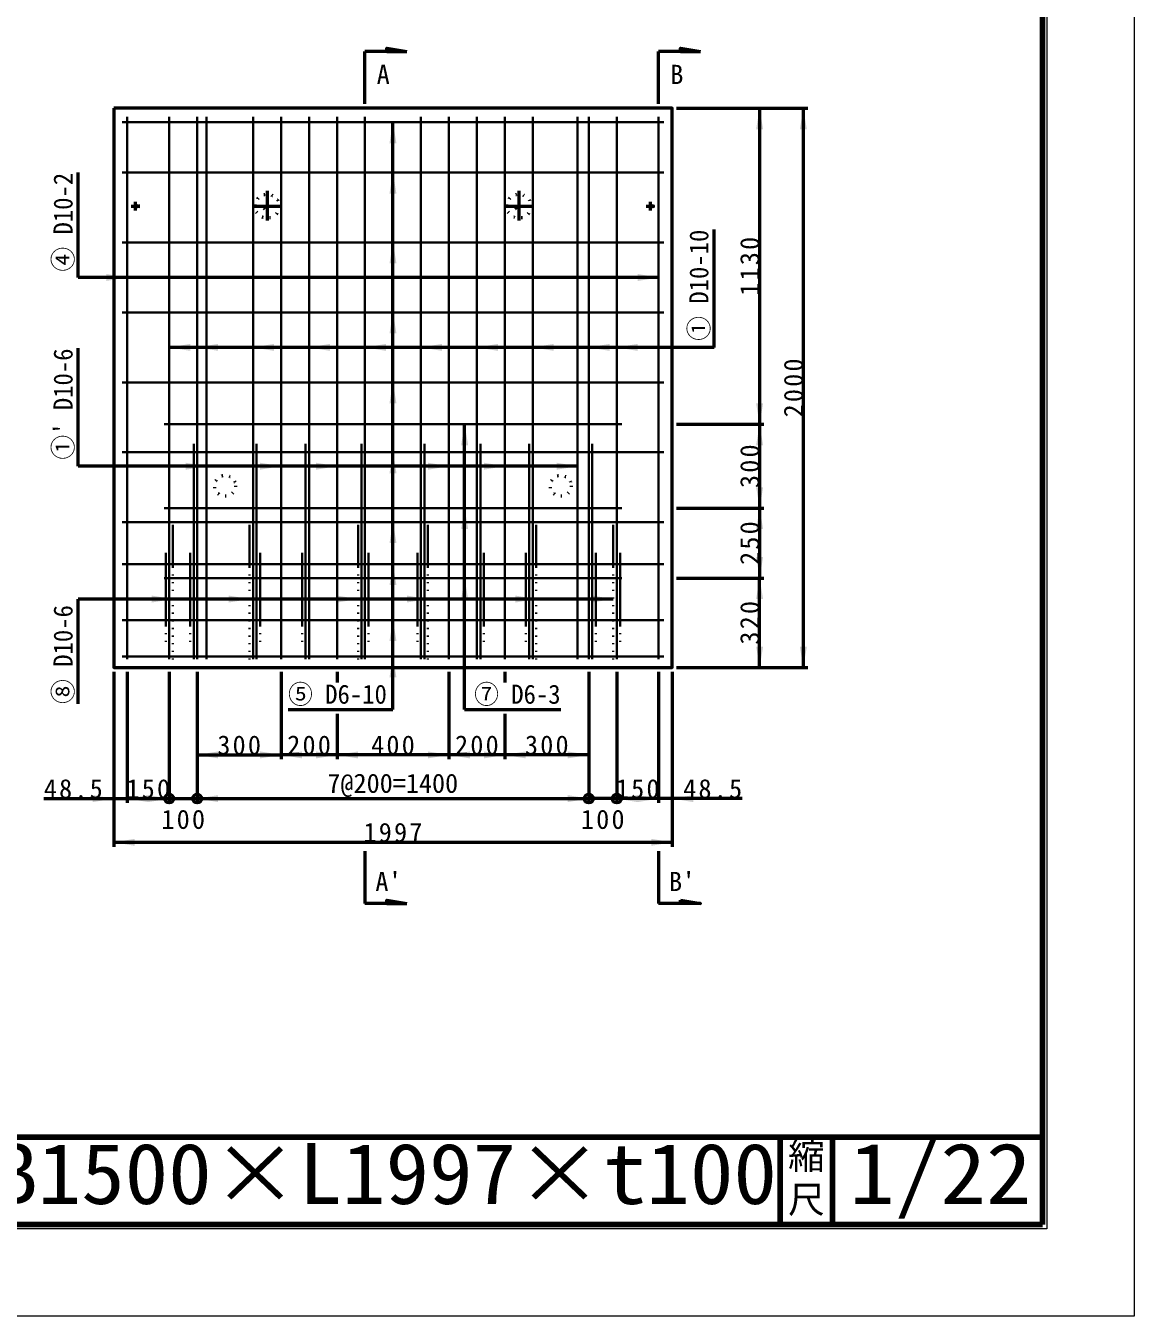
# Model space of a CAD drawing. Units: millimetres, scale not verified. Extents: x -2102 to 2102, y -1485 to 1485.
# Drawn here: x 834 to 2102, y -1485 to -8 of the extents above; entities that cross this region are included whole.
import ezdxf
from ezdxf.enums import TextEntityAlignment as Align

# ---------------------------------------------------------------- set-up
doc = ezdxf.new("R2010")
doc.units = ezdxf.units.MM
doc.header["$LTSCALE"] = 5
doc.linetypes.add('DOTTED', pattern=[1.75, 0.25, -1.5])
doc.linetypes.add('LONG_DASHED_DOTTED', pattern=[15.25, 12, -1.5, 0.25, -1.5])
doc.layers.add('0-0_V-nasSTD', color=7, linetype='Continuous', lineweight=50)
doc.layers.add('0-1_0', color=7, linetype='Continuous', lineweight=100)
doc.styles.add('ＭＳ ゴシック', font='')
doc.styles.get('ＭＳ ゴシック').set_extended_font_data('MS Gothic')

msp = doc.modelspace()

# ---------------------------------------------------------------- linework, layer by layer
at = {"layer": '0-0_V-nasSTD'}
for p, q in [((1222.423, -97.666), (1222.423, -37.666)), ((1247.423, -37.666), (1222.423, -37.666)), ((1247.423, -37.666), (1270.463, -37.666)), ((1558.423, -97.666), (1558.423, -37.666)), ((1583.423, -37.666), (1558.423, -37.666)), ((1583.423, -37.666), (1606.463, -37.666)), ((1578.943, -102.666), (1728.943, -102.666)), ((1673.943, -102.666), (1673.943, -464.266)), ((1723.943, -102.666), (1723.943, -742.666)), ((1254.423, -790.666), (1254.423, -118.666)), ((894.423, -296.266), (894.423, -176.266)), ((1621.943, -376.266), (1621.943, -241.266)), ((1558.423, -296.266), (894.423, -296.266)), ((894.423, -512.266), (894.423, -377.266)), ((1621.943, -376.266), (998.423, -376.266)), ((1336.423, -790.666), (1336.423, -464.266)), ((1578.943, -464.266), (1678.943, -464.266)), ((1673.943, -464.266), (1673.943, -560.266)), ((1465.623, -512.266), (894.423, -512.266)), ((1578.943, -560.266), (1678.943, -560.266)), ((1673.943, -560.266), (1673.943, -640.266)), ((1578.943, -640.266), (1678.943, -640.266)), ((1673.943, -742.666), (1673.943, -640.266)), ((894.423, -784.266), (894.423, -664.266)), ((1506.423, -664.266), (894.423, -664.266)), ((934.903, -747.666), (934.903, -947.666)), ((950.423, -747.666), (950.423, -897.666)), ((998.423, -747.666), (998.423, -897.666)), ((1030.423, -747.666), (1030.423, -897.666)), ((1126.423, -747.666), (1126.423, -847.666)), ((1190.423, -747.666), (1190.423, -759.666)), ((1318.423, -747.666), (1318.423, -847.666)), ((1382.423, -747.666), (1382.423, -759.666)), ((1478.423, -747.666), (1478.423, -897.666)), ((1510.423, -747.666), (1510.423, -897.666)), ((1558.423, -747.666), (1558.423, -897.666)), ((1573.943, -747.666), (1573.943, -947.666)), ((1578.943, -742.666), (1728.943, -742.666)), ((1134.423, -790.666), (1254.423, -790.666)), ((1190.423, -795.666), (1190.423, -847.666)), ((1336.423, -790.666), (1446.423, -790.666)), ((1382.423, -795.666), (1382.423, -847.666)), ((1030.423, -842.666), (1126.423, -842.666)), ((1190.423, -842.666), (1126.423, -842.666)), ((1318.423, -842.666), (1190.423, -842.666)), ((1382.423, -842.666), (1318.423, -842.666)), ((1478.423, -842.666), (1382.423, -842.666)), ((854.903, -892.666), (934.903, -892.666)), ((998.423, -892.666), (1030.423, -892.666)), ((1030.423, -892.666), (1478.423, -892.666)), ((1510.423, -892.666), (1478.423, -892.666)), ((1653.943, -892.666), (1573.943, -892.666)), ((934.903, -942.666), (1573.943, -942.666)), ((1222.423, -952.666), (1222.423, -1012.666)), ((1558.423, -952.666), (1558.423, -1012.666)), ((1247.423, -1012.666), (1222.423, -1012.666)), ((1247.423, -1012.666), (1270.463, -1012.666)), ((1583.423, -1012.666), (1558.423, -1012.666)), ((1583.423, -1012.666), (1583.423, -1008.826))]:
    msp.add_line(p, q, dxfattribs=at)
at = {"layer": '0-0_V-nasSTD', "lineweight": 35}
for p, q in [((950.423, -112.266), (950.423, -733.066)), ((998.423, -112.266), (998.423, -733.066)), ((1030.423, -112.266), (1030.423, -733.066)), ((1041.251, -112.266), (1041.251, -733.066)), ((1094.423, -112.266), (1094.423, -733.066)), ((1126.423, -112.266), (1126.423, -733.066)), ((1158.423, -112.266), (1158.423, -733.066)), ((1190.423, -112.266), (1190.423, -733.066)), ((1222.423, -112.266), (1222.423, -733.066)), ((1286.423, -112.266), (1286.423, -733.066)), ((1318.423, -112.266), (1318.423, -733.066)), ((1350.423, -112.266), (1350.423, -733.066)), ((1382.423, -112.266), (1382.423, -733.066)), ((1414.423, -112.266), (1414.423, -733.066)), ((1465.623, -112.266), (1465.623, -733.066)), ((1478.423, -112.266), (1478.423, -733.066)), ((1510.423, -112.266), (1510.423, -733.066)), ((1558.423, -112.266), (1558.423, -733.066)), ((944.503, -118.666), (1564.343, -118.666)), ((944.503, -176.266), (1564.343, -176.266)), ((944.503, -256.266), (1564.343, -256.266)), ((944.503, -336.266), (1564.343, -336.266)), ((944.503, -416.266), (1564.343, -416.266)), ((992.503, -464.266), (1516.343, -464.266)), ((1026.423, -486.666), (1026.423, -733.066)), ((1098.423, -486.666), (1098.423, -733.066)), ((1154.423, -486.666), (1154.423, -733.066)), ((1218.423, -486.666), (1218.423, -733.066)), ((1290.423, -486.666), (1290.423, -733.066)), ((1354.423, -486.666), (1354.423, -733.066)), ((1410.423, -486.666), (1410.423, -733.066)), ((1482.423, -486.666), (1482.423, -733.066)), ((944.503, -496.266), (1564.343, -496.266)), ((992.503, -560.266), (1516.343, -560.266)), ((944.503, -576.266), (1564.343, -576.266)), ((1002.423, -579.354), (1002.423, -627.354)), ((1090.423, -579.354), (1090.423, -627.354)), ((1214.423, -579.354), (1214.423, -627.354)), ((1294.423, -579.354), (1294.423, -627.354)), ((1418.423, -579.354), (1418.423, -627.354)), ((1506.423, -579.354), (1506.423, -627.354)), ((994.423, -611.54), (994.423, -694.42)), ((1022.423, -611.54), (1022.423, -694.42)), ((1102.423, -611.54), (1102.423, -694.42)), ((1150.423, -611.54), (1150.423, -694.42)), ((1226.423, -611.54), (1226.423, -694.42)), ((1282.423, -611.54), (1282.423, -694.42)), ((1358.423, -611.54), (1358.423, -694.42)), ((1406.423, -611.54), (1406.423, -694.42)), ((1486.423, -611.54), (1486.423, -694.42)), ((1514.423, -611.54), (1514.423, -694.42)), ((944.503, -624.266), (1564.343, -624.266)), ((992.503, -640.266), (1516.343, -640.266)), ((944.503, -688.266), (1564.343, -688.266)), ((944.503, -729.866), (1564.343, -729.866))]:
    msp.add_line(p, q, dxfattribs=at)
at = {"layer": '0-0_V-nasSTD', "linetype": 'LONG_DASHED_DOTTED'}
for p, q in [((1110.423, -197.226), (1110.423, -231.146)), ((1398.423, -197.226), (1398.423, -231.146)), ((955.063, -214.666), (964.663, -214.666)), ((959.863, -219.466), (959.863, -209.866)), ((1093.463, -214.666), (1127.383, -214.666)), ((1381.463, -214.666), (1415.383, -214.666)), ((1544.183, -214.666), (1553.783, -214.666)), ((1548.983, -219.466), (1548.983, -209.866))]:
    msp.add_line(p, q, dxfattribs=at)
at = {"layer": '0-0_V-nasSTD', "linetype": 'DOTTED', "lineweight": 35}
for p, q in [((1002.423, -627.354), (1002.423, -735.626)), ((1090.423, -627.354), (1090.423, -735.626)), ((1214.423, -627.354), (1214.423, -735.626)), ((1294.423, -627.354), (1294.423, -735.626)), ((1418.423, -627.354), (1418.423, -735.626)), ((1506.423, -627.354), (1506.423, -735.626)), ((994.423, -694.42), (994.423, -720.266)), ((1022.423, -694.42), (1022.423, -720.266)), ((1102.423, -694.42), (1102.423, -720.266)), ((1150.423, -694.42), (1150.423, -720.266)), ((1226.423, -694.42), (1226.423, -720.266)), ((1282.423, -694.42), (1282.423, -720.266)), ((1358.423, -694.42), (1358.423, -720.266)), ((1406.423, -694.42), (1406.423, -720.266)), ((1486.423, -694.42), (1486.423, -720.266)), ((1514.423, -694.42), (1514.423, -720.266))]:
    msp.add_line(p, q, dxfattribs=at)
at = {"layer": '0-0_V-nasSTD', "lineweight": 100}
for p, q in [((1697.5, -1280), (1697.5, -1380)), ((1757.5, -1280), (1757.5, -1380)), ((-1997.5, -1380), (1997.5, -1380))]:
    msp.add_line(p, q, dxfattribs=at)
at = {"layer": '0-0_V-nasSTD', "lineweight": 18}
for points in [[(-2102.5, -1485), (-2102.5, 1485), (2102.5, 1485), (2102.5, -1485)], [(-2002.5, -1385), (-2002.5, 1385), (2002.5, 1385), (2002.5, -1385)]]:
    msp.add_lwpolyline(points, close=True, dxfattribs=at)
at = {"layer": '0-0_V-nasSTD', "lineweight": 100}
msp.add_lwpolyline([(1997.5, -1380), (1997.5, 1380), (-1997.5, 1380)], dxfattribs=at)
at = {"layer": '0-0_V-nasSTD'}
for points in [[(1247.423, -37.666), (1247.423, -33.826), (1270.463, -37.666)], [(1583.423, -37.666), (1583.423, -33.826), (1606.463, -37.666)], [(934.903, -892.666), (950.423, -892.666), (998.423, -892.666)], [(1573.943, -892.666), (1558.423, -892.666), (1510.423, -892.666)], [(1247.423, -1012.666), (1247.423, -1008.826), (1270.463, -1012.666)], [(1583.423, -1008.826), (1606.463, -1012.666), (1583.423, -1012.666)]]:
    msp.add_lwpolyline(points, dxfattribs=at)
msp.add_lwpolyline([(934.903, -102.666), (934.903, -742.666), (1573.943, -742.666), (1573.943, -102.666)], close=True, dxfattribs=at)
at = {"layer": '0-0_V-nasSTD', "linetype": 'DOTTED'}
for centre, radius in [((1110.423, -214.666), 13.76), ((1398.423, -214.666), 13.76), ((959.863, -214.666), 3.04), ((959.863, -214.666), 1.92), ((959.863, -214.666), 1.6), ((1110.423, -214.666), 4), ((1398.423, -214.666), 4), ((1548.983, -214.666), 3.04), ((1548.983, -214.666), 1.92), ((1548.983, -214.666), 1.6), ((1062.423, -534.666), 12), ((1446.423, -534.666), 12)]:
    msp.add_circle(centre, radius, dxfattribs=at)
at = {"layer": '0-0_V-nasSTD'}
for centre in [(998.423, -892.666), (1030.423, -892.666), (1478.423, -892.666), (1510.423, -892.666)]:
    msp.add_circle(centre, 5, dxfattribs=at)
for points in [[(1669.943, -126.666), (1673.943, -126.666), (1673.943, -102.666)], [(1673.943, -126.666), (1673.943, -102.666), (1677.943, -126.666)], [(1719.943, -126.666), (1723.943, -126.666), (1723.943, -102.666)], [(1723.943, -126.666), (1723.943, -102.666), (1727.943, -126.666)], [(1250.423, -142.666), (1254.423, -142.666), (1254.423, -118.666)], [(1254.423, -142.666), (1254.423, -118.666), (1258.423, -142.666)], [(1250.423, -200.266), (1254.423, -200.266), (1254.423, -176.266)], [(1254.423, -200.266), (1254.423, -176.266), (1258.423, -200.266)], [(1250.423, -280.266), (1254.423, -280.266), (1254.423, -256.266)], [(1254.423, -280.266), (1254.423, -256.266), (1258.423, -280.266)], [(926.423, -296.266), (926.423, -292.266), (950.423, -296.266)], [(1534.423, -296.266), (1534.423, -292.266), (1558.423, -296.266)], [(926.423, -300.266), (926.423, -296.266), (950.423, -296.266)], [(1534.423, -300.266), (1534.423, -296.266), (1558.423, -296.266)], [(1250.423, -360.266), (1254.423, -360.266), (1254.423, -336.266)], [(1254.423, -360.266), (1254.423, -336.266), (1258.423, -360.266)], [(998.423, -376.266), (1022.423, -376.266), (1022.423, -372.266)], [(998.423, -376.266), (1022.423, -380.266), (1022.423, -376.266)], [(1030.423, -376.266), (1054.423, -376.266), (1054.423, -372.266)], [(1030.423, -376.266), (1054.423, -380.266), (1054.423, -376.266)], [(1094.423, -376.266), (1118.423, -376.266), (1118.423, -372.266)], [(1094.423, -376.266), (1118.423, -380.266), (1118.423, -376.266)], [(1158.423, -376.266), (1182.423, -376.266), (1182.423, -372.266)], [(1158.423, -376.266), (1182.423, -380.266), (1182.423, -376.266)], [(1222.423, -376.266), (1246.423, -376.266), (1246.423, -372.266)], [(1222.423, -376.266), (1246.423, -380.266), (1246.423, -376.266)], [(1286.423, -376.266), (1310.423, -376.266), (1310.423, -372.266)], [(1286.423, -376.266), (1310.423, -380.266), (1310.423, -376.266)], [(1350.423, -376.266), (1374.423, -376.266), (1374.423, -372.266)], [(1350.423, -376.266), (1374.423, -380.266), (1374.423, -376.266)], [(1414.423, -376.266), (1438.423, -376.266), (1438.423, -372.266)], [(1414.423, -376.266), (1438.423, -380.266), (1438.423, -376.266)], [(1478.423, -376.266), (1502.423, -376.266), (1502.423, -372.266)], [(1478.423, -376.266), (1502.423, -380.266), (1502.423, -376.266)], [(1510.423, -376.266), (1534.423, -376.266), (1534.423, -372.266)], [(1510.423, -376.266), (1534.423, -380.266), (1534.423, -376.266)], [(1250.423, -440.266), (1254.423, -440.266), (1254.423, -416.266)], [(1254.423, -440.266), (1254.423, -416.266), (1258.423, -440.266)], [(1669.943, -440.266), (1673.943, -464.266), (1673.943, -440.266)], [(1673.943, -464.266), (1673.943, -440.266), (1677.943, -440.266)], [(1332.423, -488.266), (1336.423, -488.266), (1336.423, -464.266)], [(1336.423, -488.266), (1336.423, -464.266), (1340.423, -488.266)], [(1669.943, -488.266), (1673.943, -488.266), (1673.943, -464.266)], [(1673.943, -488.266), (1673.943, -464.266), (1677.943, -488.266)], [(1250.423, -520.266), (1254.423, -520.266), (1254.423, -496.266)], [(1254.423, -520.266), (1254.423, -496.266), (1258.423, -520.266)], [(1017.251, -512.266), (1017.251, -508.266), (1041.251, -512.266)], [(1017.251, -516.266), (1017.251, -512.266), (1041.251, -512.266)], [(1102.423, -512.266), (1102.423, -508.266), (1126.423, -512.266)], [(1102.423, -516.266), (1102.423, -512.266), (1126.423, -512.266)], [(1166.423, -512.266), (1166.423, -508.266), (1190.423, -512.266)], [(1166.423, -516.266), (1166.423, -512.266), (1190.423, -512.266)], [(1294.423, -512.266), (1294.423, -508.266), (1318.423, -512.266)], [(1294.423, -516.266), (1294.423, -512.266), (1318.423, -512.266)], [(1358.423, -512.266), (1358.423, -508.266), (1382.423, -512.266)], [(1358.423, -516.266), (1358.423, -512.266), (1382.423, -512.266)], [(1441.623, -512.266), (1441.623, -508.266), (1465.623, -512.266)], [(1441.623, -516.266), (1441.623, -512.266), (1465.623, -512.266)], [(1669.943, -536.266), (1673.943, -560.266), (1673.943, -536.266)], [(1673.943, -560.266), (1673.943, -536.266), (1677.943, -536.266)], [(1332.423, -584.266), (1336.423, -584.266), (1336.423, -560.266)], [(1336.423, -584.266), (1336.423, -560.266), (1340.423, -584.266)], [(1669.943, -584.266), (1673.943, -584.266), (1673.943, -560.266)], [(1673.943, -584.266), (1673.943, -560.266), (1677.943, -584.266)], [(1250.423, -600.266), (1254.423, -600.266), (1254.423, -576.266)], [(1254.423, -600.266), (1254.423, -576.266), (1258.423, -600.266)], [(1669.943, -616.266), (1673.943, -640.266), (1673.943, -616.266)], [(1673.943, -640.266), (1673.943, -616.266), (1677.943, -616.266)], [(1250.423, -648.266), (1254.423, -648.266), (1254.423, -624.266)], [(1254.423, -648.266), (1254.423, -624.266), (1258.423, -648.266)], [(1332.423, -664.266), (1336.423, -664.266), (1336.423, -640.266)], [(1336.423, -664.266), (1336.423, -640.266), (1340.423, -664.266)], [(1669.943, -664.266), (1673.943, -664.266), (1673.943, -640.266)], [(1673.943, -664.266), (1673.943, -640.266), (1677.943, -664.266)], [(978.423, -664.266), (978.423, -660.266), (1002.423, -664.266)], [(978.423, -668.266), (978.423, -664.266), (1002.423, -664.266)], [(1066.423, -664.266), (1066.423, -660.266), (1090.423, -664.266)], [(1066.423, -668.266), (1066.423, -664.266), (1090.423, -664.266)], [(1190.423, -664.266), (1190.423, -660.266), (1214.423, -664.266)], [(1190.423, -668.266), (1190.423, -664.266), (1214.423, -664.266)], [(1270.423, -664.266), (1270.423, -660.266), (1294.423, -664.266)], [(1270.423, -668.266), (1270.423, -664.266), (1294.423, -664.266)], [(1394.423, -664.266), (1394.423, -660.266), (1418.423, -664.266)], [(1394.423, -668.266), (1394.423, -664.266), (1418.423, -664.266)], [(1482.423, -664.266), (1482.423, -660.266), (1506.423, -664.266)], [(1482.423, -668.266), (1482.423, -664.266), (1506.423, -664.266)], [(1250.423, -712.266), (1254.423, -712.266), (1254.423, -688.266)], [(1254.423, -712.266), (1254.423, -688.266), (1258.423, -712.266)], [(1669.943, -718.666), (1673.943, -742.666), (1673.943, -718.666)], [(1673.943, -742.666), (1673.943, -718.666), (1677.943, -718.666)], [(1719.943, -718.666), (1723.943, -742.666), (1723.943, -718.666)], [(1723.943, -742.666), (1723.943, -718.666), (1727.943, -718.666)], [(1250.423, -753.866), (1254.423, -753.866), (1254.423, -729.866)], [(1254.423, -753.866), (1254.423, -729.866), (1258.423, -753.866)], [(1030.423, -842.666), (1054.423, -842.666), (1054.423, -838.666)], [(1102.423, -842.666), (1102.423, -838.666), (1126.423, -842.666)], [(1126.423, -842.666), (1150.423, -842.666), (1150.423, -838.666)], [(1166.423, -842.666), (1166.423, -838.666), (1190.423, -842.666)], [(1190.423, -842.666), (1214.423, -842.666), (1214.423, -838.666)], [(1294.423, -842.666), (1294.423, -838.666), (1318.423, -842.666)], [(1318.423, -842.666), (1342.423, -842.666), (1342.423, -838.666)], [(1358.423, -842.666), (1358.423, -838.666), (1382.423, -842.666)], [(1382.423, -842.666), (1406.423, -842.666), (1406.423, -838.666)], [(1454.423, -842.666), (1454.423, -838.666), (1478.423, -842.666)], [(1030.423, -842.666), (1054.423, -846.666), (1054.423, -842.666)], [(1102.423, -846.666), (1102.423, -842.666), (1126.423, -842.666)], [(1126.423, -842.666), (1150.423, -846.666), (1150.423, -842.666)], [(1166.423, -846.666), (1166.423, -842.666), (1190.423, -842.666)], [(1190.423, -842.666), (1214.423, -846.666), (1214.423, -842.666)], [(1294.423, -846.666), (1294.423, -842.666), (1318.423, -842.666)], [(1318.423, -842.666), (1342.423, -846.666), (1342.423, -842.666)], [(1358.423, -846.666), (1358.423, -842.666), (1382.423, -842.666)], [(1382.423, -842.666), (1406.423, -846.666), (1406.423, -842.666)], [(1454.423, -846.666), (1454.423, -842.666), (1478.423, -842.666)], [(910.903, -892.666), (910.903, -888.666), (934.903, -892.666)], [(910.903, -896.666), (910.903, -892.666), (934.903, -892.666)], [(950.423, -892.666), (974.423, -892.666), (974.423, -888.666)], [(950.423, -892.666), (974.423, -896.666), (974.423, -892.666)], [(974.423, -892.666), (974.423, -888.666), (998.423, -892.666)], [(974.423, -896.666), (974.423, -892.666), (998.423, -892.666)], [(1030.423, -892.666), (1054.423, -892.666), (1054.423, -888.666)], [(1030.423, -892.666), (1054.423, -892.666), (1054.423, -888.666)], [(1030.423, -892.666), (1054.423, -896.666), (1054.423, -892.666)], [(1030.423, -892.666), (1054.423, -896.666), (1054.423, -892.666)], [(1454.423, -892.666), (1454.423, -888.666), (1478.423, -892.666)], [(1454.423, -896.666), (1454.423, -892.666), (1478.423, -892.666)], [(1510.423, -892.666), (1534.423, -892.666), (1534.423, -888.666)], [(1510.423, -892.666), (1534.423, -896.666), (1534.423, -892.666)], [(1534.423, -892.666), (1534.423, -888.666), (1558.423, -892.666)], [(1534.423, -896.666), (1534.423, -892.666), (1558.423, -892.666)], [(1573.943, -892.666), (1597.943, -892.666), (1597.943, -888.666)], [(1573.943, -892.666), (1597.943, -896.666), (1597.943, -892.666)], [(934.903, -942.666), (958.903, -942.666), (958.903, -938.666)], [(934.903, -942.666), (958.903, -946.666), (958.903, -942.666)], [(1549.943, -942.666), (1549.943, -938.666), (1573.943, -942.666)], [(1549.943, -946.666), (1549.943, -942.666), (1573.943, -942.666)]]:
    msp.add_solid(points, dxfattribs=at)
at = {"layer": '0-1_0'}
msp.add_line((-1997.5, -1280), (1997.5, -1280), dxfattribs=at)

# ---------------------------------------------------------------- texts
at = {"layer": '0-0_V-nasSTD', "style": 'ＭＳ ゴシック'}
for s, height, p in [('A', 21.99, (1235.789, -81.49)), ('B', 21.99, (1571.789, -81.49)), ('7@200=1400', 21.99, (1179.423, -892.666)), ("A'", 21.99, (1234.312, -1005.109)), ("B'", 21.99, (1570.312, -1005.109)), ('縮', 30.79, (1706.482, -1326.001)), ('尺', 30.79, (1706.476, -1375.99))]:
    msp.add_text(s, height=height, dxfattribs=at).set_placement(p, align=Align.BOTTOM_LEFT)
at = {"layer": '0-0_V-nasSTD', "style": 'ＭＳ ゴシック', "width": 0.95}
for s, p in [('④ D10-2', (894.423, -289.536)), ('① D10-10', (1621.943, -368.695)), ("①' D10-6", (894.423, -504.695)), ('⑧ D10-6', (894.423, -784.266))]:
    msp.add_text(s, height=21.85, rotation=90, dxfattribs=at).set_placement(p, align=Align.BOTTOM_LEFT)
at = {"layer": '0-0_V-nasSTD', "style": 'ＭＳ ゴシック'}
for s, height, width, p in [('⑤ D6-10', 21.85, 0.95, (1134.423, -790.666)), ('⑦ D6-3', 21.85, 0.95, (1347.312, -790.666)), ('1/22', 69.65, 1.1, (1776.5, -1377.418)), ('H2000×B1500×L1997×t100', 69.65, 1.05, (450, -1377.492))]:
    msp.add_text(s, height=height, dxfattribs=dict(at, width=width)).set_placement(p, align=Align.BOTTOM_LEFT)
at = {"layer": '0-0_V-nasSTD', "char_height": 21.99, "attachment_point": 7, "rotation": 90, "style": 'ＭＳ ゴシック'}
for s, insert in [('\\T1.17;1130', (1673.943, -317.216)), ('\\T1.17;2000', (1723.943, -456.416)), ('\\T1.17;300', (1673.943, -537.266)), ('\\T1.17;250', (1673.943, -625.266)), ('\\T1.17;320', (1673.943, -716.466))]:
    msp.add_mtext(s, dxfattribs=dict(at, insert=insert))
at = {"layer": '0-0_V-nasSTD', "char_height": 21.99, "attachment_point": 7, "style": 'ＭＳ ゴシック'}
for s, insert in [('\\T1.17;300', (1053.423, -842.666)), ('\\T1.17;200', (1133.423, -842.666)), ('\\T1.17;400', (1229.423, -842.666)), ('\\T1.17;200', (1325.423, -842.666)), ('\\T1.17;300', (1405.423, -842.666)), ('\\T1.17;48.5', (854.903, -892.666)), ('\\T1.17;150', (949.423, -892.666)), ('\\T1.17;150', (1509.423, -892.666)), ('\\T1.17;48.5', (1586.443, -892.666)), ('\\T1.17;100', (989.423, -927.666)), ('\\T1.17;100', (1469.423, -927.666)), ('\\T1.17;1997', (1220.673, -942.666))]:
    msp.add_mtext(s, dxfattribs=dict(at, insert=insert))

doc.saveas('drawing.dxf')
